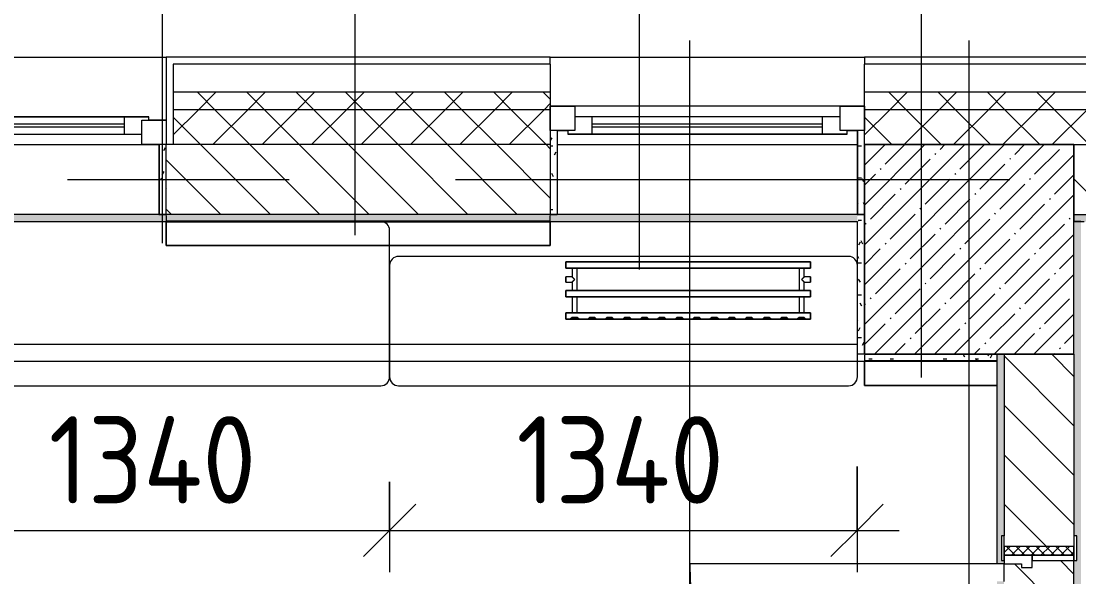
# Model space of a CAD drawing. Header units: millimetres. Extents: x 35092 to 251863, y -8553 to 29549.
# Drawn here: x 63745 to 66774, y 25863 to 27453 of the extents above; entities that cross this region are included whole.
import ezdxf

# ---------------------------------------------------------------- set-up
doc = ezdxf.new("R2010")
doc.units = ezdxf.units.MM
doc.linetypes.add('Осевая', pattern=[3175, 635, -476.25, 1587.5, -476.25])
for name, color, linetype, lineweight in [('A-ANNO-DIMS', 7, 'Continuous', 9), ('A-ANNO-DIMS-100', 7, 'Continuous', 9), ('A-DOOR', 7, 'Continuous', 9), ('A-GLAZ', 7, 'Continuous', 9), ('A-GLAZ-1', 7, 'Continuous', 13), ('A-WALL', 7, 'Continuous', 9), ('I-FURN-IDEN', 7, 'Continuous', 9), ('I-WALL', 7, 'Continuous', 9), ('S-COLS', 7, 'Continuous', 9), ('Оси', 7, 'Continuous', 9), ('Оси-2', 7, 'Осевая', 9)]:
    doc.layers.add(name, color=color, linetype=linetype, lineweight=lineweight)
for name, color, linetype, lineweight, true_color in [('A-DOOR-1', 7, 'Continuous', 9, 0xc0c0c0), ('A-DOOR-FRAM-1', 7, 'Continuous', 9, 0xc0c0c0), ('A-WALL-1', 9, 'Continuous', 9, 0x808080), ('A-WALL-FNSH-1', 9, 'Continuous', 9, 0x808080), ('I-FURN-1', 9, 'Continuous', 9, 0x808080), ('M-EQPM-1', 7, 'Continuous', 9, 0xb2b2b2)]:
    doc.layers.add(name, color=color, linetype=linetype, lineweight=lineweight, true_color=true_color)
doc.styles.add('ISOCPEUR', font='isocpeur.ttf', dxfattribs={"width": 0.9, "height": 250})
doc.dimstyles.new('ISO-2_5_0_9К_БОЛЬШОЙ', dxfattribs={"dimscale": 304.8, "dimtxt": 248.995294, "dimasz": 0.492126, "dimexe": 0.393701, "dimexo": 0.984252, "dimgap": 0, "dimtad": 1, "dimdec": 0, "dimrnd": 10, "dimzin": 0, "dimdsep": 46, "dimtxsty": 'ISOCPEUR', "dimblk1": 'OBLIQUE', "dimblk2": 'OBLIQUE', "dimsah": 1, "dimcen": 0.09, "dimdle": 0.393701, "dimazin": 0, "dimtfac": 1, "dimtdec": 4, "dimtix": 1, "dimtmove": 0, "dimatfit": 3, "dimfxl": 1, "dimtvp": 1, "dimtolj": 1, "dimtzin": 0, "dimarcsym": 2})
pattern_1 = [(135, (0, 0), (-70.71068, -70.71068), [])]
pattern_2 = [(45, (0, 0), (-70.71068, 70.71068), []), (135, (0, 0), (-70.71068, -70.71068), [])]
pattern_3 = [(0, (0, 0), (121.92, 30.48), [10.058, -81.382, 10.058, -81.382, -487.68]), (0, (0, 0), (121.92, 30.48), [-182.88, 10.058, -172.822, 10.058, -81.382, -213.36]), (0, (0, 0), (121.92, 30.48), [-457.2, 10.058, -50.902, 10.058, -142.342]), (120, (45.72, 15.24), (-87.356454, 90.345817), [10.058, -81.382, 10.058, -81.382, -487.68]), (120, (45.72, 15.24), (-87.356454, 90.345817), [-182.88, 10.058, -172.822, 10.058, -81.382, -213.36]), (120, (45.72, 15.24), (-87.356454, 90.345817), [-457.2, 10.058, -50.902, 10.058, -142.342]), (240, (60.96, 76.2), (-34.563546, -120.825817), [10.058, -81.382, 10.058, -81.382, -487.68]), (240, (60.96, 76.2), (-34.563546, -120.825817), [-182.88, 10.058, -172.822, 10.058, -81.382, -213.36]), (240, (60.96, 76.2), (-34.563546, -120.825817), [-457.2, 10.058, -50.902, 10.058, -142.342])]

# ---------------------------------------------------------------- blocks, each defined once
blk = doc.blocks.new('120_Окно_СКБ_2Ст - 120_Окно_СКБ_2Ст 3100х2500 _мал_створка слева_-22274797-План расстановки мебели и оборудования 2 этажа в осях 12-23')
at = {"layer": 'A-GLAZ'}
for p, q in [((1530, 115), (-1530, 115)), ((-1430, 65), (600, 65)), ((-1550, 45), (-1500, 45)), ((600, 55), (-1430, 55))]:
    blk.add_line(p, q, dxfattribs=at)
at = {"layer": 'A-GLAZ-1'}
for p, q in [((-1550, 45), (-1550, 115)), ((-1550, 115), (-1480, 115)), ((-1480, 115), (-1480, 45)), ((650, 85), (-1480, 85)), ((-1480, 85), (-1480, 45)), ((-1430, 35), (-1430, 85)), ((-1480, 45), (-1550, 45)), ((-1480, 45), (-1500, 45)), ((-1500, 45), (-1500, 35)), ((-1500, 35), (670, 35)), ((670, 35), (-1500, 35))]:
    blk.add_line(p, q, dxfattribs=at)
blk = doc.blocks.new('110_Дверь_СКБ_2Ст - Д-10 1800x2100h_Актовый зал EI30-32403870-План расстановки мебели и оборудования 2 этажа в осях 12-23')
at = {"layer": 'A-DOOR'}
h = blk.add_hatch(dxfattribs=at)
h.set_pattern_fill('FP_47', color=256, style=0, pattern_type=2)
h.set_pattern_definition([(135, (1351.41, 164.685), (-14.1421, -14.1421), []), (225, (1351.41, 164.685), (14.1421, -14.1421), [])])
h.paths.add_polyline_path([(937.5, 100), (937.5, -100), (962.5, -100), (962.5, 100)])
at = {"layer": 'A-DOOR-1'}
for p, q in [((912.5, 1000), (862.5, 1000)), ((912.5, 100), (912.5, 1000)), ((862.5, 100), (912.5, 100))]:
    blk.add_line(p, q, dxfattribs=at)
blk.add_arc((912.5, 100), 900, 90, 180, dxfattribs=at)
at = {"layer": 'A-DOOR-FRAM-1'}
for p, q in [((912.5, 100), (912.5, 50)), ((937.5, 100), (912.5, 100)), ((992.5, 108), (922.5, 108)), ((922.5, 108), (922.5, 100)), ((922.5, 100), (992.5, 100)), ((937.5, 20), (937.5, 100)), ((962.5, 100), (937.5, 100)), ((937.5, 100), (937.5, -100)), ((962.5, -100), (962.5, 100)), ((992.5, 100), (992.5, 108)), ((912.5, 50), (902.5, 50)), ((902.5, 50), (902.5, 20)), ((902.5, 20), (937.5, 20)), ((937.5, 20), (922.5, 20)), ((922.5, 20), (922.5, -100)), ((937.5, -100), (937.5, 20)), ((922.5, -100), (937.5, -100)), ((992.5, -100), (922.5, -100)), ((922.5, -100), (922.5, -108)), ((922.5, -108), (992.5, -108)), ((937.5, -100), (962.5, -100)), ((992.5, -108), (992.5, -100))]:
    blk.add_line(p, q, dxfattribs=at)
blk = doc.blocks.new('120_Окно_СКБ_1Ст - 120_Окно_СКБ_1Ст 900х2500_h_-19906774-План расстановки мебели и оборудования 2 этажа в осях 12-23')
at = {"layer": 'A-GLAZ'}
for p, q in [((450, -5), (-450, -5)), ((-330, -55), (330, -55)), ((-430, -75), (-400, -75)), ((330, -65), (-330, -65)), ((400, -75), (430, -75))]:
    blk.add_line(p, q, dxfattribs=at)
at = {"layer": 'A-GLAZ-1'}
for p, q in [((-450, -75), (-450, -5)), ((-450, -5), (-380, -5)), ((-380, -5), (-380, -75)), ((380, -75), (380, -5)), ((380, -5), (450, -5)), ((450, -5), (450, -75)), ((380, -35), (-380, -35)), ((-380, -35), (-380, -75)), ((-330, -85), (-330, -35)), ((330, -85), (330, -35)), ((380, -75), (380, -35)), ((-380, -75), (-450, -75)), ((-380, -75), (-400, -75)), ((-400, -75), (-400, -85)), ((-400, -85), (400, -85)), ((400, -85), (-400, -85)), ((450, -75), (380, -75)), ((400, -75), (380, -75)), ((400, -85), (400, -75))]:
    blk.add_line(p, q, dxfattribs=at)
blk = doc.blocks.new('radiator_prado_classic_z_tip_30_po exemplyaru - Classic Z Тип 30-500-V123-План расстановки мебели и оборудования 2 этажа в осях 12-23')
at = {"layer": 'M-EQPM-1'}
for p, q in [((0, 228), (0, 210)), ((700, 228), (0, 228)), ((0, 210), (0, 228)), ((0, 228), (12.5, 228)), ((12.5, 228), (37.5, 228)), ((37.5, 228), (12.5, 228)), ((12.5, 228), (37.5, 228)), ((12.5, 228), (17.5, 223)), ((12.5, 228), (17.5, 223)), ((32.5, 223), (17.5, 223)), ((17.5, 223), (32.5, 223)), ((32.5, 223), (37.5, 228)), ((37.5, 228), (32.5, 223)), ((37.5, 228), (62.5, 228)), ((62.5, 228), (87.5, 228)), ((87.5, 228), (62.5, 228)), ((62.5, 228), (87.5, 228)), ((62.5, 228), (67.5, 223)), ((62.5, 228), (67.5, 223)), ((82.5, 223), (67.5, 223)), ((67.5, 223), (82.5, 223)), ((82.5, 223), (87.5, 228)), ((87.5, 228), (82.5, 223)), ((87.5, 228), (112.5, 228)), ((112.5, 228), (137.5, 228)), ((137.5, 228), (112.5, 228)), ((112.5, 228), (137.5, 228)), ((112.5, 228), (117.5, 223)), ((112.5, 228), (117.5, 223)), ((132.5, 223), (117.5, 223)), ((117.5, 223), (132.5, 223)), ((132.5, 223), (137.5, 228)), ((137.5, 228), (132.5, 223)), ((137.5, 228), (162.5, 228)), ((162.5, 228), (187.5, 228)), ((187.5, 228), (162.5, 228)), ((162.5, 228), (187.5, 228)), ((162.5, 228), (167.5, 223)), ((162.5, 228), (167.5, 223)), ((182.5, 223), (167.5, 223)), ((167.5, 223), (182.5, 223)), ((182.5, 223), (187.5, 228)), ((187.5, 228), (182.5, 223)), ((187.5, 228), (212.5, 228)), ((212.5, 228), (237.5, 228)), ((237.5, 228), (212.5, 228)), ((212.5, 228), (237.5, 228)), ((212.5, 228), (217.5, 223)), ((212.5, 228), (217.5, 223)), ((232.5, 223), (217.5, 223)), ((217.5, 223), (232.5, 223)), ((232.5, 223), (237.5, 228)), ((237.5, 228), (232.5, 223)), ((237.5, 228), (262.5, 228)), ((262.5, 228), (287.5, 228)), ((287.5, 228), (262.5, 228)), ((262.5, 228), (287.5, 228)), ((262.5, 228), (267.5, 223)), ((262.5, 228), (267.5, 223)), ((282.5, 223), (267.5, 223)), ((267.5, 223), (282.5, 223)), ((282.5, 223), (287.5, 228)), ((287.5, 228), (282.5, 223)), ((287.5, 228), (312.5, 228)), ((312.5, 228), (337.5, 228)), ((337.5, 228), (312.5, 228)), ((312.5, 228), (337.5, 228)), ((312.5, 228), (317.5, 223)), ((312.5, 228), (317.5, 223)), ((332.5, 223), (317.5, 223)), ((317.5, 223), (332.5, 223)), ((332.5, 223), (337.5, 228)), ((337.5, 228), (332.5, 223)), ((337.5, 228), (362.5, 228)), ((362.5, 228), (387.5, 228)), ((387.5, 228), (362.5, 228)), ((362.5, 228), (387.5, 228)), ((362.5, 228), (367.5, 223)), ((362.5, 228), (367.5, 223)), ((382.5, 223), (367.5, 223)), ((367.5, 223), (382.5, 223)), ((382.5, 223), (387.5, 228)), ((387.5, 228), (382.5, 223)), ((387.5, 228), (412.5, 228)), ((412.5, 228), (437.5, 228)), ((437.5, 228), (412.5, 228)), ((412.5, 228), (437.5, 228)), ((412.5, 228), (417.5, 223)), ((412.5, 228), (417.5, 223)), ((432.5, 223), (417.5, 223)), ((417.5, 223), (432.5, 223)), ((432.5, 223), (437.5, 228)), ((437.5, 228), (432.5, 223)), ((437.5, 228), (462.5, 228)), ((462.5, 228), (487.5, 228)), ((487.5, 228), (462.5, 228)), ((462.5, 228), (487.5, 228)), ((462.5, 228), (467.5, 223)), ((462.5, 228), (467.5, 223)), ((482.5, 223), (467.5, 223)), ((467.5, 223), (482.5, 223)), ((482.5, 223), (487.5, 228)), ((487.5, 228), (482.5, 223)), ((487.5, 228), (512.5, 228)), ((512.5, 228), (537.5, 228)), ((537.5, 228), (512.5, 228)), ((512.5, 228), (537.5, 228)), ((512.5, 228), (517.5, 223)), ((512.5, 228), (517.5, 223)), ((532.5, 223), (517.5, 223)), ((517.5, 223), (532.5, 223)), ((532.5, 223), (537.5, 228)), ((537.5, 228), (532.5, 223)), ((537.5, 228), (562.5, 228)), ((562.5, 228), (587.5, 228)), ((587.5, 228), (562.5, 228)), ((562.5, 228), (587.5, 228)), ((562.5, 228), (567.5, 223)), ((562.5, 228), (567.5, 223)), ((582.5, 223), (567.5, 223)), ((567.5, 223), (582.5, 223)), ((582.5, 223), (587.5, 228)), ((587.5, 228), (582.5, 223)), ((587.5, 228), (612.5, 228)), ((612.5, 228), (637.5, 228)), ((637.5, 228), (612.5, 228)), ((612.5, 228), (637.5, 228)), ((612.5, 228), (617.5, 223)), ((617.5, 223), (612.5, 228)), ((632.5, 223), (617.5, 223)), ((617.5, 223), (632.5, 223)), ((632.5, 223), (637.5, 228)), ((637.5, 228), (632.5, 223)), ((637.5, 228), (662.5, 228)), ((662.5, 228), (687.5, 228)), ((687.5, 228), (662.5, 228)), ((662.5, 228), (687.5, 228)), ((662.5, 228), (667.5, 223)), ((662.5, 228), (667.5, 223)), ((682.5, 223), (667.5, 223)), ((667.5, 223), (682.5, 223)), ((682.5, 223), (687.5, 228)), ((687.5, 228), (682.5, 223)), ((687.5, 228), (700, 228)), ((700, 210), (700, 228)), ((700, 228), (700, 210)), ((0, 210), (700, 210)), ((17.5, 210), (0, 210)), ((17.5, 210), (17.5, 164)), ((17.5, 210), (17.5, 164)), ((23.1, 210), (17.5, 210)), ((17.5, 210), (30.3, 210)), ((25, 210), (17.5, 210)), ((17.5, 210), (32.5, 210)), ((19.7, 210), (18.5, 210)), ((31.5, 210), (20.1, 210)), ((32.5, 210), (23.1, 210)), ((31.5, 210), (25, 210)), ((30.3, 210), (32.5, 210)), ((32.5, 210), (31.5, 210)), ((32.5, 164), (32.5, 210)), ((32.5, 164), (32.5, 210)), ((667.5, 210), (32.5, 210)), ((667.5, 210), (667.5, 164)), ((667.5, 210), (667.5, 164)), ((678.7, 210), (667.5, 210)), ((667.5, 210), (682.5, 210)), ((682.5, 210), (667.5, 210)), ((667.5, 210), (668.5, 210)), ((668.5, 210), (669.7, 210)), ((681.5, 210), (668.5, 210)), ((669.7, 210), (671.2, 210)), ((671.2, 210), (673.1, 210)), ((673.1, 210), (675, 210)), ((675, 210), (676.9, 210)), ((676.9, 210), (678.7, 210)), ((680.3, 210), (678.7, 210)), ((678.7, 210), (680.3, 210)), ((681.5, 210), (680.3, 210)), ((680.3, 210), (681.5, 210)), ((682.5, 210), (681.5, 210)), ((681.5, 210), (682.2, 210)), ((682.2, 210), (682.5, 210)), ((682.5, 164), (682.5, 210)), ((682.5, 164), (682.5, 210)), ((700, 210), (682.5, 210)), ((700, 164), (0, 164)), ((0, 164), (0, 146)), ((0, 146), (0, 164)), ((0, 164), (17.5, 164)), ((32.5, 164), (17.5, 164)), ((17.5, 164), (17.8, 164)), ((18.5, 164), (17.5, 164)), ((17.5, 164), (32.5, 164)), ((17.8, 164), (19.7, 164)), ((28.7, 164), (18.5, 164)), ((18.5, 164), (19.7, 164)), ((19.7, 164), (21.2, 164)), ((20.1, 164), (31.5, 164)), ((21.2, 164), (28.7, 164)), ((28.7, 164), (30.3, 164)), ((32.5, 164), (28.7, 164)), ((30.3, 164), (32.2, 164)), ((32.2, 164), (32.5, 164)), ((32.5, 164), (667.5, 164)), ((667.8, 164), (667.5, 164)), ((667.5, 164), (682.5, 164)), ((682.5, 164), (667.5, 164)), ((667.5, 164), (682.5, 164)), ((681.5, 164), (667.8, 164)), ((668.5, 164), (681.5, 164)), ((682.5, 164), (681.5, 164)), ((682.5, 164), (700, 164)), ((700, 146), (700, 164)), ((700, 164), (700, 146)), ((0, 146), (700, 146)), ((17.5, 146), (0, 146)), ((17.5, 121.5), (0, 121.5)), ((17.5, 121.5), (0, 121.5)), ((0, 121.5), (0, 121.2)), ((0, 106.5), (0, 121.5)), ((0, 121.2), (0, 106.8)), ((0, 121.2), (0, 120.5)), ((0, 120.5), (0, 121.2)), ((0, 121.2), (0, 121.2)), ((17.5, 146), (17.5, 121.5)), ((17.5, 146), (17.5, 121.5)), ((17.5, 146), (32.5, 146)), ((18.5, 146), (17.5, 146)), ((17.5, 146), (25, 146)), ((32.5, 146), (17.5, 146)), ((19.7, 146), (18.5, 146)), ((19.7, 146), (18.5, 146)), ((21.2, 146), (19.7, 146)), ((31.5, 146), (20.1, 146)), ((26.9, 146), (21.2, 146)), ((25, 146), (31.5, 146)), ((28.7, 146), (26.9, 146)), ((30.3, 146), (28.7, 146)), ((32.2, 146), (30.3, 146)), ((31.5, 146), (32.5, 146)), ((32.5, 146), (32.2, 146)), ((32.5, 82), (32.5, 146)), ((32.5, 82), (32.5, 146)), ((667.5, 146), (32.5, 146)), ((667.5, 146), (667.5, 82)), ((667.5, 146), (667.5, 82)), ((667.5, 146), (682.5, 146)), ((682.5, 146), (667.5, 146)), ((667.5, 146), (682.5, 146)), ((668.5, 146), (667.5, 146)), ((671.2, 146), (668.5, 146)), ((681.5, 146), (668.5, 146)), ((673.1, 146), (671.2, 146)), ((675, 146), (673.1, 146)), ((676.9, 146), (675, 146)), ((678.7, 146), (676.9, 146)), ((680.3, 146), (678.7, 146)), ((681.5, 146), (680.3, 146)), ((682.2, 146), (681.5, 146)), ((682.5, 146), (682.2, 146)), ((682.5, 121.5), (682.5, 146)), ((682.5, 121.5), (682.5, 146)), ((700, 146), (682.5, 146)), ((700, 121.5), (682.5, 121.5)), ((700, 121.5), (682.5, 121.5)), ((700, 121.5), (700, 106.5)), ((700, 121.2), (700, 121.5)), ((700, 121.5), (700, 121.2)), ((700, 121.2), (700, 121.5)), ((700, 106.8), (700, 121.2)), ((700, 121.2), (700, 106.8)), ((700, 120.5), (700, 121.2)), ((0, 120.5), (0, 119.3)), ((0, 119.3), (0, 120.5)), ((0, 119.3), (0, 117.8)), ((0, 117.8), (0, 119.3)), ((0, 117.8), (0, 115.9)), ((0, 115.9), (0, 117.8)), ((0, 115.9), (0, 114)), ((0, 114), (0, 115.9)), ((0, 114), (0, 112.1)), ((0, 112.1), (0, 114)), ((0, 112.1), (0, 110.2)), ((0, 110.2), (0, 112.1)), ((0, 110.2), (0, 108.7)), ((0, 108.7), (0, 110.2)), ((0, 108.7), (0, 106.8)), ((0, 106.8), (0, 108.7)), ((0, 106.8), (0, 106.5)), ((0, 106.8), (0, 106.8)), ((0, 106.5), (17.5, 106.5)), ((0, 106.5), (17.5, 106.5)), ((17.5, 106.5), (17.5, 82)), ((17.5, 106.5), (17.5, 82)), ((682.5, 82), (682.5, 106.5)), ((682.5, 106.5), (700, 106.5)), ((682.5, 82), (682.5, 106.5)), ((682.5, 106.5), (700, 106.5)), ((700, 119.3), (700, 120.5)), ((700, 117.8), (700, 119.3)), ((700, 106.8), (700, 117.8)), ((700, 106.5), (700, 106.8)), ((700, 106.8), (700, 106.5)), ((700, 106.5), (700, 106.8)), ((700, 82), (0, 82)), ((0, 82), (0, 64)), ((0, 64), (0, 82)), ((0, 82), (17.5, 82)), ((700, 64), (0, 64)), ((0, 64), (700, 64)), ((32.5, 82), (17.5, 82)), ((17.5, 82), (18.5, 82)), ((26.9, 82), (17.5, 82)), ((17.5, 82), (32.5, 82)), ((18.5, 82), (19.7, 82)), ((18.5, 82), (19.7, 82)), ((19.7, 82), (21.2, 82)), ((20.1, 82), (31.5, 82)), ((21.2, 82), (23.1, 82)), ((23.1, 82), (25, 82)), ((25, 82), (30.3, 82)), ((28.7, 82), (26.9, 82)), ((32.5, 82), (28.7, 82)), ((30.3, 82), (32.5, 82)), ((32.5, 82), (667.5, 82)), ((678.7, 82), (667.5, 82)), ((667.5, 82), (682.5, 82)), ((682.5, 82), (667.5, 82)), ((667.5, 82), (667.8, 82)), ((667.8, 82), (668.5, 82)), ((668.5, 82), (669.7, 82)), ((668.5, 82), (681.5, 82)), ((669.7, 82), (671.2, 82)), ((671.2, 82), (682.5, 82)), ((680.3, 82), (678.7, 82)), ((681.5, 82), (680.3, 82)), ((682.5, 82), (681.5, 82)), ((682.5, 82), (700, 82)), ((700, 64), (700, 82)), ((700, 82), (700, 64))]:
    blk.add_line(p, q, dxfattribs=at)
for points, knots in [([(17.8, 121.2), (17.7, 121.3), (17.7, 121.3), (17.5, 121.5), (17.5, 121.5), (17.5, 121.5)], [0.8571429, 0.8571429, 0.8571429, 0.8571429, 0.8928571, 0.9285714, 1, 1, 1, 1]), ([(17.5, 121.5), (17.5, 121.5), (17.5, 121.5), (17.7, 121.3), (17.7, 121.3), (17.8, 121.2)], [0, 0, 0, 0, 0.0714286, 0.1071429, 0.1428571, 0.1428571, 0.1428571, 0.1428571]), ([(17.5, 121.5), (17.5, 121.5), (17.5, 121.5), (17.7, 121.3), (17.7, 121.3), (17.8, 121.2)], [0, 0, 0, 0, 0.0714286, 0.1071429, 0.1428571, 0.1428571, 0.1428571, 0.1428571]), ([(25, 114), (24.5, 114.5), (23.6, 115.4), (22.4, 116.6), (21.6, 117.4), (21.1, 117.9), (20.8, 118.2), (20.5, 118.5), (20.2, 118.8), (19.8, 119.1), (19.6, 119.4), (19.3, 119.7), (19, 120), (18.7, 120.3), (18.5, 120.5), (18.3, 120.7), (18.1, 120.9), (17.9, 121.1), (17.8, 121.2), (17.7, 121.3), (17.5, 121.5), (17.5, 121.5), (17.5, 121.5)], [0, 0, 0, 0, 0.142857, 0.285714, 0.357143, 0.392857, 0.428571, 0.464286, 0.5, 0.535714, 0.571429, 0.607143, 0.642857, 0.678571, 0.714286, 0.75, 0.785714, 0.821429, 0.857143, 0.892857, 0.928571, 1, 1, 1, 1]), ([(17.8, 121.2), (17.8, 121.2), (17.9, 121.1), (18.1, 120.9), (18.3, 120.7), (18.5, 120.5), (18.7, 120.3), (19, 120), (19.3, 119.7), (19.6, 119.4), (19.8, 119.1), (20.3, 118.7), (20.7, 118.3), (21.1, 117.9), (21.6, 117.4), (21.9, 117.1), (22.1, 116.9)], [0.1428571, 0.1428571, 0.1428571, 0.1428571, 0.1785714, 0.2142857, 0.25, 0.2857143, 0.3214286, 0.3571429, 0.3928571, 0.4285714, 0.4642857, 0.5, 0.5714286, 0.6071429, 0.6428571, 0.7142857, 0.7142857, 0.7142857, 0.7142857]), ([(675, 114), (675.5, 114.5), (676.4, 115.4), (677.6, 116.6), (678.4, 117.4), (678.9, 117.9), (679.2, 118.2), (679.5, 118.5), (679.8, 118.8), (680.1, 119.2), (680.4, 119.4), (680.7, 119.7), (681, 120), (681.3, 120.3), (681.5, 120.5), (681.7, 120.7), (681.9, 120.9), (682.1, 121.1), (682.2, 121.2), (682.3, 121.3), (682.5, 121.5), (682.5, 121.5), (682.5, 121.5)], [0, 0, 0, 0, 0.142857, 0.285714, 0.357143, 0.392857, 0.428571, 0.464286, 0.5, 0.535714, 0.571429, 0.607143, 0.642857, 0.678571, 0.714286, 0.75, 0.785714, 0.821429, 0.857143, 0.892857, 0.928571, 1, 1, 1, 1]), ([(682.2, 121.2), (682.2, 121.2), (682.1, 121.1), (681.9, 120.9), (681.7, 120.7), (681.5, 120.5), (681.3, 120.3), (681, 120), (680.7, 119.7), (680.4, 119.4), (680.1, 119.2), (679.7, 118.7), (679.3, 118.3), (678.9, 117.9), (678.4, 117.4), (677.6, 116.6), (676.9, 115.9), (676.4, 115.4)], [0.1428571, 0.1428571, 0.1428571, 0.1428571, 0.1785714, 0.2142857, 0.25, 0.2857143, 0.3214286, 0.3571429, 0.3928571, 0.4285714, 0.4642857, 0.5, 0.5714286, 0.6071429, 0.6428571, 0.7142857, 0.8571429, 0.8571429, 0.8571429, 0.8571429]), ([(676.4, 115.4), (676.9, 115.9), (677.6, 116.6), (678.4, 117.4), (678.9, 117.9), (679.2, 118.2), (679.5, 118.5), (679.8, 118.8), (680.1, 119.2), (680.4, 119.4), (680.7, 119.7), (681, 120), (681.3, 120.3), (681.5, 120.5), (681.7, 120.7), (681.9, 120.9), (682.1, 121.1), (682.2, 121.2), (682.2, 121.2)], [0.1428571, 0.1428571, 0.1428571, 0.1428571, 0.2857143, 0.3571429, 0.3928571, 0.4285714, 0.4642857, 0.5, 0.5357143, 0.5714286, 0.6071429, 0.6428571, 0.6785714, 0.7142857, 0.75, 0.7857143, 0.8214286, 0.8571429, 0.8571429, 0.8571429, 0.8571429]), ([(682.5, 121.5), (682.5, 121.5), (682.5, 121.5), (682.3, 121.3), (682.3, 121.3), (682.2, 121.2)], [0, 0, 0, 0, 0.0714286, 0.1071429, 0.1428571, 0.1428571, 0.1428571, 0.1428571]), ([(682.5, 121.5), (682.5, 121.5), (682.5, 121.5), (682.3, 121.3), (682.3, 121.3), (682.2, 121.2)], [0, 0, 0, 0, 0.0714286, 0.1071429, 0.1428571, 0.1428571, 0.1428571, 0.1428571]), ([(682.2, 121.2), (682.3, 121.3), (682.3, 121.3), (682.5, 121.5), (682.5, 121.5), (682.5, 121.5)], [0.8571429, 0.8571429, 0.8571429, 0.8571429, 0.8928571, 0.9285714, 1, 1, 1, 1]), ([(17.5, 106.5), (17.5, 106.5), (17.5, 106.5), (17.7, 106.7), (17.8, 106.8), (17.9, 106.9), (18.1, 107.1), (18.3, 107.3), (18.5, 107.5), (18.7, 107.7), (19, 108), (19.3, 108.3), (19.6, 108.6), (19.8, 108.9), (20.3, 109.3), (20.7, 109.7), (21.1, 110.1), (21.6, 110.6), (22.4, 111.4), (23.6, 112.6), (24.5, 113.5), (25, 114)], [0, 0, 0, 0, 0.071429, 0.107143, 0.142857, 0.178571, 0.214286, 0.25, 0.285714, 0.321429, 0.357143, 0.392857, 0.428571, 0.464286, 0.5, 0.571429, 0.607143, 0.642857, 0.714286, 0.857143, 1, 1, 1, 1]), ([(17.5, 106.5), (17.5, 106.5), (17.5, 106.5), (17.7, 106.7), (17.7, 106.7), (17.8, 106.8)], [0, 0, 0, 0, 0.0714286, 0.1071429, 0.1428571, 0.1428571, 0.1428571, 0.1428571]), ([(17.8, 106.8), (17.7, 106.7), (17.7, 106.7), (17.5, 106.5), (17.5, 106.5), (17.5, 106.5)], [0.8571429, 0.8571429, 0.8571429, 0.8571429, 0.8928571, 0.9285714, 1, 1, 1, 1]), ([(17.8, 106.8), (17.7, 106.7), (17.7, 106.7), (17.5, 106.5), (17.5, 106.5), (17.5, 106.5)], [0.8571429, 0.8571429, 0.8571429, 0.8571429, 0.8928571, 0.9285714, 1, 1, 1, 1]), ([(22.1, 111.1), (21.9, 110.9), (21.6, 110.6), (21.1, 110.1), (20.8, 109.8), (20.5, 109.5), (20.2, 109.2), (19.8, 108.9), (19.6, 108.6), (19.3, 108.3), (19, 108), (18.7, 107.7), (18.5, 107.5), (18.3, 107.3), (18.1, 107.1), (17.9, 106.9), (17.8, 106.8), (17.8, 106.8)], [0.2857143, 0.2857143, 0.2857143, 0.2857143, 0.3571429, 0.3928571, 0.4285714, 0.4642857, 0.5, 0.5357143, 0.5714286, 0.6071429, 0.6428571, 0.6785714, 0.7142857, 0.75, 0.7857143, 0.8214286, 0.8571429, 0.8571429, 0.8571429, 0.8571429]), ([(22.1, 116.9), (21.9, 117.1), (21.6, 117.4), (21.1, 117.9), (20.8, 118.2), (20.5, 118.5), (20.2, 118.8), (19.9, 119.2), (19.6, 119.4), (19.3, 119.7), (19, 120), (18.7, 120.3), (18.6, 120.4), (18.5, 120.5)], [0.2857143, 0.2857143, 0.2857143, 0.2857143, 0.3571429, 0.3928571, 0.4285714, 0.4642857, 0.5, 0.5357143, 0.5714286, 0.6071429, 0.6428571, 0.6785714, 0.7142857, 0.7142857, 0.7142857, 0.7142857]), ([(18.5, 120.5), (18.6, 120.4), (18.7, 120.3), (19, 120), (19.3, 119.7), (19.6, 119.4), (19.9, 119.2), (20.3, 118.7), (20.6, 118.4), (20.8, 118.2)], [0.2857143, 0.2857143, 0.2857143, 0.2857143, 0.3214286, 0.3571429, 0.3928571, 0.4285714, 0.4642857, 0.5, 0.5714286, 0.5714286, 0.5714286, 0.5714286]), ([(18.5, 107.5), (18.6, 107.6), (18.7, 107.7), (19, 108), (19.3, 108.3), (19.6, 108.6), (19.9, 108.8), (20.3, 109.3), (20.7, 109.7), (21.1, 110.1), (21.6, 110.6), (21.9, 110.9), (22.1, 111.1)], [0.2857143, 0.2857143, 0.2857143, 0.2857143, 0.3214286, 0.3571429, 0.3928571, 0.4285714, 0.4642857, 0.5, 0.5714286, 0.6071429, 0.6428571, 0.7142857, 0.7142857, 0.7142857, 0.7142857]), ([(22.1, 111.1), (21.9, 110.9), (21.6, 110.6), (21.1, 110.1), (20.8, 109.8), (20.5, 109.5), (20.2, 109.2), (19.9, 108.8), (19.7, 108.7), (19.6, 108.6)], [0.2857143, 0.2857143, 0.2857143, 0.2857143, 0.3571429, 0.3928571, 0.4285714, 0.4642857, 0.5, 0.5357143, 0.5714286, 0.5714286, 0.5714286, 0.5714286]), ([(20.8, 118.2), (20.9, 118.1), (21.1, 117.9), (21.6, 117.4), (21.9, 117.1), (22.1, 116.9)], [0.5714286, 0.5714286, 0.5714286, 0.5714286, 0.6071429, 0.6428571, 0.7142857, 0.7142857, 0.7142857, 0.7142857]), ([(682.5, 106.5), (682.5, 106.5), (682.5, 106.5), (682.3, 106.7), (682.2, 106.8), (682.1, 106.9), (681.9, 107.1), (681.7, 107.3), (681.5, 107.5), (681.3, 107.7), (681, 108), (680.7, 108.3), (680.4, 108.6), (680.1, 108.8), (679.7, 109.3), (679.3, 109.7), (678.9, 110.1), (678.4, 110.6), (677.6, 111.4), (676.4, 112.6), (675.5, 113.5), (675, 114)], [0, 0, 0, 0, 0.071429, 0.107143, 0.142857, 0.178571, 0.214286, 0.25, 0.285714, 0.321429, 0.357143, 0.392857, 0.428571, 0.464286, 0.5, 0.571429, 0.607143, 0.642857, 0.714286, 0.857143, 1, 1, 1, 1]), ([(680.4, 119.4), (680.3, 119.3), (680.1, 119.2), (679.7, 118.7), (679.3, 118.3), (678.9, 117.9), (678.4, 117.4), (677.6, 116.6), (676.9, 115.9), (676.4, 115.4)], [0.4285714, 0.4285714, 0.4285714, 0.4285714, 0.4642857, 0.5, 0.5714286, 0.6071429, 0.6428571, 0.7142857, 0.8571429, 0.8571429, 0.8571429, 0.8571429]), ([(677.9, 111.1), (678.1, 110.9), (678.4, 110.6), (678.9, 110.1), (679.2, 109.8), (679.5, 109.5), (679.8, 109.2), (680.1, 108.8), (680.4, 108.6), (680.7, 108.3), (681, 108), (681.3, 107.7), (681.5, 107.5), (681.7, 107.3), (681.9, 107.1), (682.1, 106.9), (682.2, 106.8), (682.2, 106.8)], [0.2857143, 0.2857143, 0.2857143, 0.2857143, 0.3571429, 0.3928571, 0.4285714, 0.4642857, 0.5, 0.5357143, 0.5714286, 0.6071429, 0.6428571, 0.6785714, 0.7142857, 0.75, 0.7857143, 0.8214286, 0.8571429, 0.8571429, 0.8571429, 0.8571429]), ([(677.9, 111.1), (678.1, 110.9), (678.4, 110.6), (678.9, 110.1), (679.1, 109.9), (679.2, 109.8)], [0.2857143, 0.2857143, 0.2857143, 0.2857143, 0.3571429, 0.3928571, 0.4285714, 0.4285714, 0.4285714, 0.4285714]), ([(682.2, 106.8), (682.2, 106.8), (682.1, 106.9), (681.9, 107.1), (681.7, 107.3), (681.5, 107.5), (681.3, 107.7), (681, 108), (680.7, 108.3), (680.4, 108.6), (680.1, 108.8), (679.7, 109.3), (679.3, 109.7), (678.9, 110.1), (678.4, 110.6), (678.1, 110.9), (677.9, 111.1)], [0.1428571, 0.1428571, 0.1428571, 0.1428571, 0.1785714, 0.2142857, 0.25, 0.2857143, 0.3214286, 0.3571429, 0.3928571, 0.4285714, 0.4642857, 0.5, 0.5714286, 0.6071429, 0.6428571, 0.7142857, 0.7142857, 0.7142857, 0.7142857]), ([(682.2, 106.8), (682.3, 106.7), (682.3, 106.7), (682.5, 106.5), (682.5, 106.5), (682.5, 106.5)], [0.8571429, 0.8571429, 0.8571429, 0.8571429, 0.8928571, 0.9285714, 1, 1, 1, 1]), ([(682.2, 106.8), (682.3, 106.7), (682.3, 106.7), (682.5, 106.5), (682.5, 106.5), (682.5, 106.5)], [0.8571429, 0.8571429, 0.8571429, 0.8571429, 0.8928571, 0.9285714, 1, 1, 1, 1]), ([(682.5, 106.5), (682.5, 106.5), (682.5, 106.5), (682.3, 106.7), (682.3, 106.7), (682.2, 106.8)], [0, 0, 0, 0, 0.0714286, 0.1071429, 0.1428571, 0.1428571, 0.1428571, 0.1428571])]:
    blk.add_open_spline(points, degree=3, knots=knots, dxfattribs=at)
for points in [[(18.5, 120.5), (18.4, 120.6), (18.3, 120.7), (18.1, 120.9), (17.9, 121.1), (17.8, 121.2), (17.8, 121.2)], [(17.8, 121.2), (17.8, 121.2), (17.9, 121.1), (18.1, 120.9), (18.3, 120.7), (18.4, 120.6), (18.5, 120.5)], [(682.2, 121.2), (682.2, 121.2), (682.1, 121.1), (681.9, 120.9), (681.7, 120.7), (681.6, 120.6), (681.5, 120.5)], [(19.6, 108.6), (19.5, 108.5), (19.3, 108.3), (19, 108), (18.7, 107.7), (18.5, 107.5), (18.3, 107.3), (18.1, 107.1), (17.9, 106.9), (17.8, 106.8), (17.8, 106.8)], [(17.8, 106.8), (17.8, 106.8), (17.9, 106.9), (18.1, 107.1), (18.3, 107.3), (18.4, 107.4), (18.5, 107.5)], [(23.6, 115.4), (23.1, 115.9), (22.6, 116.4), (22.1, 116.9)], [(22.1, 116.9), (22.6, 116.4), (23.1, 115.9), (23.6, 115.4)], [(22.1, 116.9), (22.6, 116.4), (23.1, 115.9), (23.6, 115.4)], [(25, 114), (24.5, 113.5), (23.6, 112.6), (22.6, 111.6), (22.1, 111.1)], [(22.1, 111.1), (22.6, 111.6), (23.1, 112.1), (23.6, 112.6)], [(23.6, 112.6), (23.1, 112.1), (22.6, 111.6), (22.1, 111.1)], [(25, 114), (24.5, 114.5), (24, 115), (23.6, 115.4)], [(23.6, 115.4), (24, 115), (24.5, 114.5), (25, 114)], [(23.6, 115.4), (24, 115), (24.5, 114.5), (25, 114)], [(23.6, 112.6), (24, 113), (24.5, 113.5), (25, 114)], [(25, 114), (24.5, 113.5), (24, 113), (23.6, 112.6)], [(676.4, 115.4), (676, 115), (675.5, 114.5), (675, 114)], [(676.4, 115.4), (676, 115), (675.5, 114.5), (675, 114)], [(675, 114), (675.5, 114.5), (676, 115), (676.4, 115.4)], [(675, 114), (675.5, 113.5), (676.4, 112.6), (677.4, 111.6), (677.9, 111.1)], [(675, 114), (675.5, 113.5), (676.4, 112.6), (677.4, 111.6), (677.9, 111.1)], [(677.9, 111.1), (677.4, 111.6), (676.4, 112.6), (675.5, 113.5), (675, 114)], [(679.2, 109.8), (679.3, 109.7), (679.5, 109.5), (679.8, 109.2), (680.1, 108.8), (680.3, 108.7), (680.4, 108.6)], [(681.5, 120.5), (681.4, 120.4), (681.3, 120.3), (681, 120), (680.7, 119.7), (680.5, 119.5), (680.4, 119.4)], [(680.4, 108.6), (680.5, 108.5), (680.7, 108.3), (681, 108), (681.3, 107.7), (681.4, 107.6), (681.5, 107.5)], [(681.5, 107.5), (681.6, 107.4), (681.7, 107.3), (681.9, 107.1), (682.1, 106.9), (682.2, 106.8), (682.2, 106.8)]]:
    blk.add_open_spline(points, degree=3, dxfattribs=at)
blk = doc.blocks.new('Мат 1340х400х800_h_ - 1372 x 1905mm - Double-V206-План расстановки мебели и оборудования 2 этажа в осях 12-23')
at = {"layer": 'I-FURN-1'}
for p, q in [((-458.7, 925.9), (-458.7, 506.7)), ((881.3, 882.3), (881.3, 925.9)), ((881.3, 506.7), (881.3, 882.3)), ((-433.3, 481.3), (855.9, 481.3))]:
    blk.add_line(p, q, dxfattribs=at)
for centre, start, end in [((-433.3, 925.9), 90.0002, 180), ((855.9, 925.9), 0, 89.9998), ((-433.3, 506.7), 180, 270), ((855.9, 506.7), 270, 360)]:
    blk.add_arc(centre, 25.4, start, end, dxfattribs=at)
blk = doc.blocks.new('Мат 1340х300х800_h_ около окна - 1372 x 1905mm - Double-V207-План расстановки мебели и оборудования 2 этажа в осях 12-23')
at = {"layer": 'I-FURN-1'}
for p, q in [((855.9, 851.3), (-433.3, 851.3)), ((-458.7, 825.9), (-458.7, 506.7)), ((881.3, 506.7), (881.3, 551.3)), ((-433.3, 481.3), (855.9, 481.3))]:
    blk.add_line(p, q, dxfattribs=at)
for centre, start, end in [((-433.3, 825.9), 90, 180), ((855.9, 825.9), 0, 90), ((-433.3, 506.7), 180, 270), ((855.9, 506.7), 270, 360)]:
    blk.add_arc(centre, 25.4, start, end, dxfattribs=at)
blk = doc.blocks.new('Мат в спортивном зале - Т11-V221-План расстановки мебели и оборудования 2 этажа в осях 12-23')
at = {"layer": 'I-FURN-1'}
for p, q in [((-218.7, 925.9), (-218.7, 906.7)), ((881.3, 909.3), (-218.7, 909.3)), ((-218.7, 909.3), (-218.7, 839.3)), ((881.3, 906.7), (881.3, 925.9)), ((881.3, 839.3), (881.3, 909.3)), ((-218.7, 839.3), (-218.7, 908.4)), ((881.3, 908.4), (881.3, 839.3)), ((-218.7, 839.3), (881.3, 839.3)), ((881.3, 839.3), (-218.7, 839.3))]:
    blk.add_line(p, q, dxfattribs=at)
blk = doc.blocks.new('Мат в спортивном зале - Т15-31178050-План расстановки мебели и оборудования 2 этажа в осях 12-23')
at = {"layer": 'I-FURN-1'}
for p, q in [((501.3, 925.9), (501.3, 906.7)), ((881.3, 909.3), (501.3, 909.3)), ((501.3, 909.3), (501.3, 839.3)), ((881.3, 906.7), (881.3, 925.9)), ((881.3, 839.3), (881.3, 909.3)), ((501.3, 839.3), (501.3, 907.4)), ((501.3, 839.3), (881.3, 839.3)), ((881.3, 839.3), (501.3, 839.3))]:
    blk.add_line(p, q, dxfattribs=at)
blk = doc.blocks.new('DIMBLOCK67-План расстановки мебели и оборудования 2 этажа в осях 12-23')
at = {"layer": 'A-ANNO-DIMS-100'}
for p, q in [((63460, 26135.4), (63460, 25876.1)), ((63460, 25996.1), (63460, 26135.4)), ((64800, 26135.4), (64800, 25876.1)), ((64800, 25996.1), (64800, 26135.4)), ((63460, 25996.1), (64800, 25996.1))]:
    blk.add_line(p, q, dxfattribs=at)
at = {"layer": 'A-ANNO-DIMS-100', "lineweight": 20}
for p, q in [((63460, 25996.1), (63535, 26071.1)), ((64800, 25996.1), (64875, 26071.1)), ((63460, 25996.1), (63385, 25921.1)), ((64800, 25996.1), (64725, 25921.1))]:
    blk.add_line(p, q, dxfattribs=at)
at = {"layer": 'A-ANNO-DIMS-100', "color": 0, "insert": (63823.5, 26322.8), "char_height": 250, "width": 735.494, "attachment_point": 1, "line_spacing_factor": 1.149209, "style": 'ISOCPEUR'}
blk.add_mtext('1340', dxfattribs=at)
blk = doc.blocks.new('_Oblique')
at = {"color": 0, "linetype": 'ByBlock', "lineweight": -2}
blk.add_line((-0.5, -0.5), (0.5, 0.5), dxfattribs=at)
blk = doc.blocks.new('DIMBLOCK68-План расстановки мебели и оборудования 2 этажа в осях 12-23')
at = {"layer": 'A-ANNO-DIMS-100'}
for p, q in [((66139, 26179), (66139, 25876.1)), ((66139, 25996.1), (66139, 26179)), ((64800, 26135.4), (64800, 25876.1)), ((64800, 25996.1), (64800, 26135.4)), ((64800, 25996.1), (66259, 25996.1))]:
    blk.add_line(p, q, dxfattribs=at)
at = {"layer": 'A-ANNO-DIMS-100', "lineweight": 20}
for p, q in [((64800, 25996.1), (64875, 26071.1)), ((66139, 25996.1), (66214, 26071.1)), ((64800, 25996.1), (64725, 25921.1)), ((66139, 25996.1), (66064, 25921.1))]:
    blk.add_line(p, q, dxfattribs=at)
at = {"layer": 'A-ANNO-DIMS-100', "color": 0, "insert": (65163, 26322.8), "char_height": 250, "width": 735.494, "attachment_point": 1, "line_spacing_factor": 1.149209, "style": 'ISOCPEUR'}
blk.add_mtext('1340', dxfattribs=at)

msp = doc.modelspace()

# ---------------------------------------------------------------- hatches: boundary and pattern name
at = {"layer": 'A-WALL'}
h = msp.add_hatch(dxfattribs=at)
h.set_pattern_fill('FP_21', color=256, style=0, pattern_type=2)
h.set_pattern_definition(pattern_2)
h.paths.add_polyline_path([(84500.7, 27200), (84500.7, 27250), (80350, 27250), (80350, 27200), (83486, 27200)])
h.paths.add_polyline_path([(77850, 27200), (77850, 27250), (76340, 27250), (76340, 27200)])
h.paths.add_polyline_path([(74240, 27200), (74240, 27250), (68860, 27250), (68860, 27200), (73277, 27200)])
h.paths.add_polyline_path([(67960, 27200), (67960, 27250), (66160, 27250), (66160, 27200), (67443.3, 27200)])
h.paths.add_polyline_path([(64955.2, 27200), (65260, 27200), (65260, 27250), (64180, 27250), (64180, 27200), (64526.5, 27200)])
h.paths.add_polyline_path([(60755.2, 27200), (61040, 27200), (61040, 27250), (59860, 27250), (59860, 27200), (60151.2, 27200)])
h.paths.add_polyline_path([(57160, 27200), (57160, 27250), (55909.9, 27250), (55909.9, 27200)])
h.paths.add_polyline_path([(55009.9, 27200), (55009.9, 27250), (53860.2, 27250), (53860.2, 27200)])
h.paths.add_polyline_path([(50760.2, 27200), (50760.2, 27250), (49660.3, 27250), (49660.3, 27200), (49942.3, 27200)])
h.paths.add_polyline_path([(48760.3, 27200), (48760.3, 27250), (47507, 27250), (47507, 27200)])
h.paths.add_polyline_path([(44407, 27200), (44407, 27250), (42010, 27250), (42010, 27200), (44108.6, 27200)])
h = msp.add_hatch(dxfattribs=at)
h.set_pattern_fill('FP_21', color=256, style=0, pattern_type=2)
h.set_pattern_definition(pattern_2)
h.paths.add_polyline_path([(84500.7, 27100), (84500.7, 27200), (80350, 27200), (80350, 27100), (84200, 27100)])
h.paths.add_polyline_path([(77850, 27100), (77850, 27200), (76340, 27200), (76340, 27100), (77250, 27100)])
h.paths.add_polyline_path([(73540, 27100), (74240, 27100), (74240, 27200), (68860, 27200), (68860, 27100), (73277, 27100)])
h.paths.add_polyline_path([(67443.3, 27100), (67960, 27100), (67960, 27200), (66160, 27200), (66160, 27100), (66760, 27100)])
h.paths.add_polyline_path([(65260, 27100), (65260, 27200), (64180, 27200), (64180, 27100), (64955.2, 27100)])
h.paths.add_polyline_path([(61040, 27100), (61040, 27200), (59860, 27200), (59860, 27100), (60755.2, 27100)])
h.paths.add_polyline_path([(57160, 27100), (57160, 27200), (55909.9, 27200), (55909.9, 27100)])
h.paths.add_polyline_path([(55009.9, 27100), (55009.9, 27200), (53860.2, 27200), (53860.2, 27100)])
h.paths.add_polyline_path([(50364.8, 27100), (50760.2, 27100), (50760.2, 27200), (49660.3, 27200), (49660.3, 27100), (49942.3, 27100)])
h.paths.add_polyline_path([(48760.3, 27100), (48760.3, 27200), (47507, 27200), (47507, 27100)])
h.paths.add_polyline_path([(44407, 27100), (44407, 27200), (42060, 27200), (42060, 27100), (44108.6, 27100)])
at = {"layer": 'I-WALL'}
h = msp.add_hatch(dxfattribs=at)
h.set_pattern_fill('FP_58', color=256, style=0, pattern_type=2)
h.set_pattern_definition(pattern_3)
h.paths.add_polyline_path([(65280, 26900), (65280, 27140), (65260, 27140), (65260, 26900)])
h = msp.add_hatch(dxfattribs=at)
h.set_pattern_fill('FP_58', color=256, style=0, pattern_type=2)
h.set_pattern_definition(pattern_3)
h.paths.add_polyline_path([(66160, 26900), (66160, 27140), (66140, 27140), (66140, 26900)])
h = msp.add_hatch(dxfattribs=at)
h.set_pattern_fill('FP_19', color=256, style=0, pattern_type=2)
h.set_pattern_definition(pattern_1)
h.paths.add_polyline_path([(84032.9, 26900), (84200, 26900), (84200, 27100), (81150, 27100), (81150, 26900), (83850.6, 26900)])
h.paths.add_polyline_path([(80350, 26900), (80650, 26900), (80650, 27100), (80350, 27100), (80350, 26970.8)])
h.paths.add_polyline_path([(77690, 26900), (77850, 26900), (77850, 27100), (77250, 27100), (77250, 26900), (77670, 26900)])
h.paths.add_polyline_path([(76340, 26900), (76750, 26900), (76750, 27100), (76340, 27100), (76340, 26970.8)])
h.paths.add_polyline_path([(73277, 26900), (73540, 26900), (73540, 27100), (70810, 27100), (70810, 26900), (73094.7, 26900)])
h.paths.add_polyline_path([(74040, 26900), (74240, 26900), (74240, 27100), (74040, 27100), (74040, 26970.8)])
h.paths.add_polyline_path([(70310, 26900), (70310, 27100), (68860, 27100), (68860, 26900), (69631, 26900)])
h.paths.add_polyline_path([(66789, 26900), (67960, 26900), (67960, 27100), (66760, 27100), (66760, 26900), (66780, 26900)])
h.paths.add_polyline_path([(64464.8, 26900), (65260, 26900), (65260, 27100), (64160, 27100), (64160, 26900)])
h.paths.add_polyline_path([(61060, 26900), (61060, 27100), (59860, 27100), (59860, 26900), (60880.5, 26900)])
h.paths.add_polyline_path([(57160, 26900), (57160, 27100), (55909.9, 27100), (55909.9, 26900), (56505.2, 26900)])
h.paths.add_polyline_path([(54781, 26900), (55009.9, 26900), (55009.9, 27100), (53860.2, 27100), (53860.2, 26900), (54780, 26900)])
h.paths.add_polyline_path([(50760.2, 26900), (50760.2, 27100), (50364.8, 27100), (50364.8, 26900)])
h = msp.add_hatch(dxfattribs=at)
h.set_pattern_fill('FP_58', color=256, style=0, pattern_type=2)
h.set_pattern_definition(pattern_3)
h.paths.add_polyline_path([(64160, 26900), (64160, 27100), (64140, 27100), (64140, 26900)])
h = msp.add_hatch(dxfattribs=at)
h.set_pattern_fill('FP_58', color=256, style=0, pattern_type=2)
h.set_pattern_definition(pattern_3)
h.paths.add_polyline_path([(66140, 26880), (66140, 26900), (60760, 26900), (60760, 26880), (65984.9, 26880)])
h = msp.add_hatch(dxfattribs=at)
h.set_pattern_fill('FP_58', color=256, style=0, pattern_type=2)
h.set_pattern_definition(pattern_3)
h.paths.add_polyline_path([(66140, 26500), (66160, 26500), (66160, 26900), (66140, 26900), (66140, 26681.3)])
h = msp.add_hatch(dxfattribs=at)
h.set_pattern_fill('FP_58', color=256, style=0, pattern_type=2)
h.set_pattern_definition(pattern_3)
h.paths.add_polyline_path([(70015.6, 26880), (70035.6, 26880), (70035.6, 26900), (68860, 26900), (68860, 26880), (69631, 26880)])
h.paths.add_polyline_path([(67808, 26880), (67960, 26880), (67960, 26900), (66760, 26900), (66760, 26880), (67443.3, 26880)])
h = msp.add_hatch(dxfattribs=at)
h.set_pattern_fill('FP_58', color=256, style=0, pattern_type=2)
h.set_pattern_definition(pattern_3)
h.paths.add_polyline_path([(66760, 18800), (66780, 18800), (66780, 26880), (66760, 26880), (66760, 25980), (66768, 25980), (66768, 25910), (66760, 25910), (66760, 24090), (66768, 24090), (66768, 24020), (66760, 24020), (66760, 18863.8)])
h = msp.add_hatch(dxfattribs=at)
h.set_pattern_fill('FP_58', color=256, style=0, pattern_type=2)
h.set_pattern_definition(pattern_3)
h.paths.add_polyline_path([(66540, 26480), (66540, 26500), (66140, 26500), (66140, 26480), (66349.5, 26480)])
h = msp.add_hatch(dxfattribs=at)
h.set_pattern_fill('FP_58', color=256, style=0, pattern_type=2)
h.set_pattern_definition(pattern_3)
h.paths.add_polyline_path([(66560, 23320), (66560, 24020), (66552, 24020), (66552, 24090), (66560, 24090), (66560, 24100), (66540, 24100), (66540, 23320), (66552, 23320)])
h.paths.add_polyline_path([(66560, 24150), (66560, 25850), (66540, 25850), (66540, 24150)])
h.paths.add_polyline_path([(66560, 25900), (66560, 25910), (66552, 25910), (66552, 25980), (66560, 25980), (66560, 26500), (66540, 26500), (66540, 25900), (66552, 25900)])
h = msp.add_hatch(dxfattribs=at)
h.set_pattern_fill('FP_19', color=256, style=0, pattern_type=2)
h.set_pattern_definition(pattern_1)
h.paths.add_polyline_path([(66760, 12300), (66760, 15175), (66560, 15175), (66560, 12300)])
h.paths.add_polyline_path([(66560, 15215), (66680, 15215), (66680, 15260), (66710, 15260), (66710, 15250), (66760, 15250), (66760, 16550), (66710, 16550), (66710, 16540), (66680, 16540), (66680, 16585), (66560, 16585), (66560, 15250)])
h.paths.add_polyline_path([(66676.8, 16625), (66760, 16625), (66760, 16700), (66560, 16700), (66560, 16625)])
h.paths.add_polyline_path([(66760, 17300), (66760, 22700), (66560, 22700), (66560, 17300), (66663.8, 17300)])
h.paths.add_polyline_path([(66760, 23300), (66760, 24050), (66560, 24050), (66560, 23300)])
h.paths.add_polyline_path([(66760, 24090), (66760, 25910), (66640, 25910), (66640, 25890), (66610, 25890), (66610, 25900), (66560, 25900), (66560, 24100), (66610, 24100), (66610, 24110), (66640, 24110), (66640, 24090), (66710.6, 24090)])
h.paths.add_polyline_path([(66714.1, 25950), (66760, 25950), (66760, 26500), (66560, 26500), (66560, 25950), (66594.4, 25950)])
at = {"layer": 'S-COLS'}
h = msp.add_hatch(dxfattribs=at)
h.set_pattern_fill('FP_17', color=256, style=0, pattern_type=2)
h.set_pattern_definition([(45, (0, 0), (-57.02463, 57.02463), []), (45, (57.025, 0), (-57.02463, 57.02463), [100.806, -20.161, 3.353, -16.808])])
h.paths.add_polyline_path([(66160, 26500), (66760, 26500), (66760, 27100), (66160, 27100), (66160, 26681.3)])

# ---------------------------------------------------------------- linework, layer by layer
at = {"layer": 'A-WALL'}
for p, q in [((61060, 27350), (64160, 27350)), ((64180, 27330), (64180, 27100)), ((65260, 27330), (64180, 27330)), ((65260, 27350), (66160, 27350)), ((67960, 27330), (66160, 27330)), ((65260, 27250), (64180, 27250)), ((67960, 27250), (66160, 27250)), ((65260, 27200), (64180, 27200)), ((67960, 27200), (66160, 27200)), ((65260, 27100), (64160, 27100)), ((66160, 27100), (67960, 27100)), ((66760, 27100), (66760, 26880)), ((66760, 26500), (66760, 25980))]:
    msp.add_line(p, q, dxfattribs=at)
at = {"layer": 'A-WALL-1'}
for p, q in [((65260, 27330), (65260, 26900)), ((66160, 26500), (66160, 27330)), ((65280, 27140), (65260, 27140)), ((66160, 27140), (66140, 27140)), ((66140, 27140), (66140, 26900)), ((64160, 27100), (64140, 27100)), ((64140, 27100), (64140, 26900)), ((64160, 26900), (64160, 27100)), ((66160, 26900), (54140, 26900)), ((60780, 26880), (66140, 26880)), ((64140, 26900), (64160, 26900)), ((65260, 26900), (65280, 26900)), ((65280, 26900), (65280, 26900)), ((66140, 26900), (66160, 26900)), ((66140, 26880), (66140, 26879.5)), ((66760, 26900), (67960, 26900)), ((66760, 26500), (66760, 26880)), ((66760, 26880), (66789, 26880)), ((66780, 26880), (66760, 26880)), ((66760, 26500), (66140, 26500)), ((66140, 26480), (66540, 26480)), ((66540, 26480), (66540, 26500)), ((66560, 26500), (66560, 25980)), ((66760, 24090), (66760, 25910))]:
    msp.add_line(p, q, dxfattribs=at)
at = {"layer": 'A-WALL-FNSH-1'}
for p, q in [((65260, 27350), (64160, 27350)), ((64160, 27350), (64160, 27100)), ((65260, 27330), (65260, 27350)), ((67960, 27350), (66160, 27350)), ((66160, 27350), (66160, 27330)), ((65281, 27140), (65280, 27140)), ((65280, 27140), (65280, 26900)), ((65281, 26900), (65281, 27140)), ((66140, 27140), (66139, 27140)), ((66139, 27140), (66139, 26900)), ((64140, 27100), (64139, 27100)), ((64139, 27100), (64139, 26900)), ((64139, 26900), (64140, 26900)), ((64160, 26880), (64160, 26879)), ((64160, 26879), (65260, 26879)), ((65260, 26879), (65260, 26880)), ((66139, 26900), (66140, 26900)), ((66139, 26879.5), (66139, 26479)), ((66140, 26879.5), (66139, 26879.5)), ((66140, 26479), (66140, 26879.5)), ((66540, 26479), (66139, 26479)), ((66539, 26479), (66539, 25900)), ((66540, 25900), (66540, 26480))]:
    msp.add_line(p, q, dxfattribs=at)
at = {"layer": 'I-FURN-IDEN'}
for p, q in [((64701.3, 26841.1), (64701.3, 28125.9)), ((64149.2, 26818.1), (64149.2, 27584.3)), ((65515.7, 26742.5), (65515.7, 27534.3)), ((66323.5, 26433.7), (66323.5, 27534.3))]:
    msp.add_line(p, q, dxfattribs=at)
at = {"layer": 'I-WALL'}
for p, q in [((61080, 27100), (64140, 27100)), ((65280, 27100), (66140, 27100)), ((64160, 26879), (61060, 26879)), ((66140.1, 26879), (65260, 26879)), ((60781, 26529), (66140, 26529)), ((66160, 26479), (60781, 26479))]:
    msp.add_line(p, q, dxfattribs=at)
at = {"layer": 'S-COLS'}
for p, q in [((66760, 27100), (66160, 27100)), ((66160, 27100), (66160, 26500)), ((66760, 26900), (66760, 27100)), ((66760, 26500), (66760, 26900)), ((66160, 26500), (66760, 26500))]:
    msp.add_line(p, q, dxfattribs=at)
at = {"layer": 'Оси'}
for p, q in [((65660, 24898.1), (65660, 27398.1)), ((66460, 24898.1), (66460, 27398.1))]:
    msp.add_line(p, q, dxfattribs=at)
at = {"layer": 'Оси-2'}
msp.add_line((38477.2, 27000), (82200, 27000), dxfattribs=at)

# ---------------------------------------------------------------- block references
at = {"layer": 'A-DOOR-1', "rotation": 89.9999999999999}
msp.add_blockref('110_Дверь_СКБ_2Ст - Д-10 1800x2100h_Актовый зал EI30-32403870-План расстановки мебели и оборудования 2 этажа в осях 12-23', (66660, 24987.5), dxfattribs=at)
at = {"layer": 'A-GLAZ'}
msp.add_blockref('120_Окно_СКБ_1Ст - 120_Окно_СКБ_1Ст 900х2500_h_-19906774-План расстановки мебели и оборудования 2 этажа в осях 12-23', (65710, 27215), dxfattribs=at)
at = {"layer": 'A-GLAZ', "rotation": 180}
msp.add_blockref('120_Окно_СКБ_2Ст - 120_Окно_СКБ_2Ст 3100х2500 _мал_створка слева_-22274797-План расстановки мебели и оборудования 2 этажа в осях 12-23', (62610, 27215), dxfattribs=at)
at = {"layer": 'I-FURN-1'}
for name, p in [('Мат 1340х400х800_h_ - 1372 x 1905mm - Double-V206-План расстановки мебели и оборудования 2 этажа в осях 12-23', (63918.7, 25928.7)), ('Мат в спортивном зале - Т11-V221-План расстановки мебели и оборудования 2 этажа в осях 12-23', (64378.7, 25971.6)), ('Мат 1340х300х800_h_ около окна - 1372 x 1905mm - Double-V207-План расстановки мебели и оборудования 2 этажа в осях 12-23', (65258.7, 25928.7)), ('Мат в спортивном зале - Т15-31178050-План расстановки мебели и оборудования 2 этажа в осях 12-23', (65658.7, 25571.6))]:
    msp.add_blockref(name, p, dxfattribs=at)
at = {"layer": 'M-EQPM-1', "rotation": 180}
msp.add_blockref('radiator_prado_classic_z_tip_30_po exemplyaru - Classic Z Тип 30-500-V123-План расстановки мебели и оборудования 2 этажа в осях 12-23', (66005, 26828.3), dxfattribs=at)

# ---------------------------------------------------------------- dimensions: what is measured, and where the dimension line sits
at = {"layer": 'A-ANNO-DIMS'}
for base, p1, p2, override, picture, middle in [((66139, 25996.1), (64800, 26435.4), (66139, 26479), {"dimpost": '<>', "dimfxl": 1339.709654}, 'DIMBLOCK68-План расстановки мебели и оборудования 2 этажа в осях 12-23', (65469.5, 26121.1)), ((64800, 25996.1), (63460, 26435.4), (64800, 26435.4), {"dimpost": '<>', "dimfxl": 1340}, 'DIMBLOCK67-План расстановки мебели и оборудования 2 этажа в осях 12-23', (64130, 26121.1))]:
    dim = msp.add_linear_dim(base=base, p1=p1, p2=p2, dimstyle='ISO-2_5_0_9К_БОЛЬШОЙ', override=override, dxfattribs=at)
    dim.commit()
    dim.dimension.update_dxf_attribs({"geometry": picture, "text_midpoint": middle})

doc.saveas('drawing.dxf')
